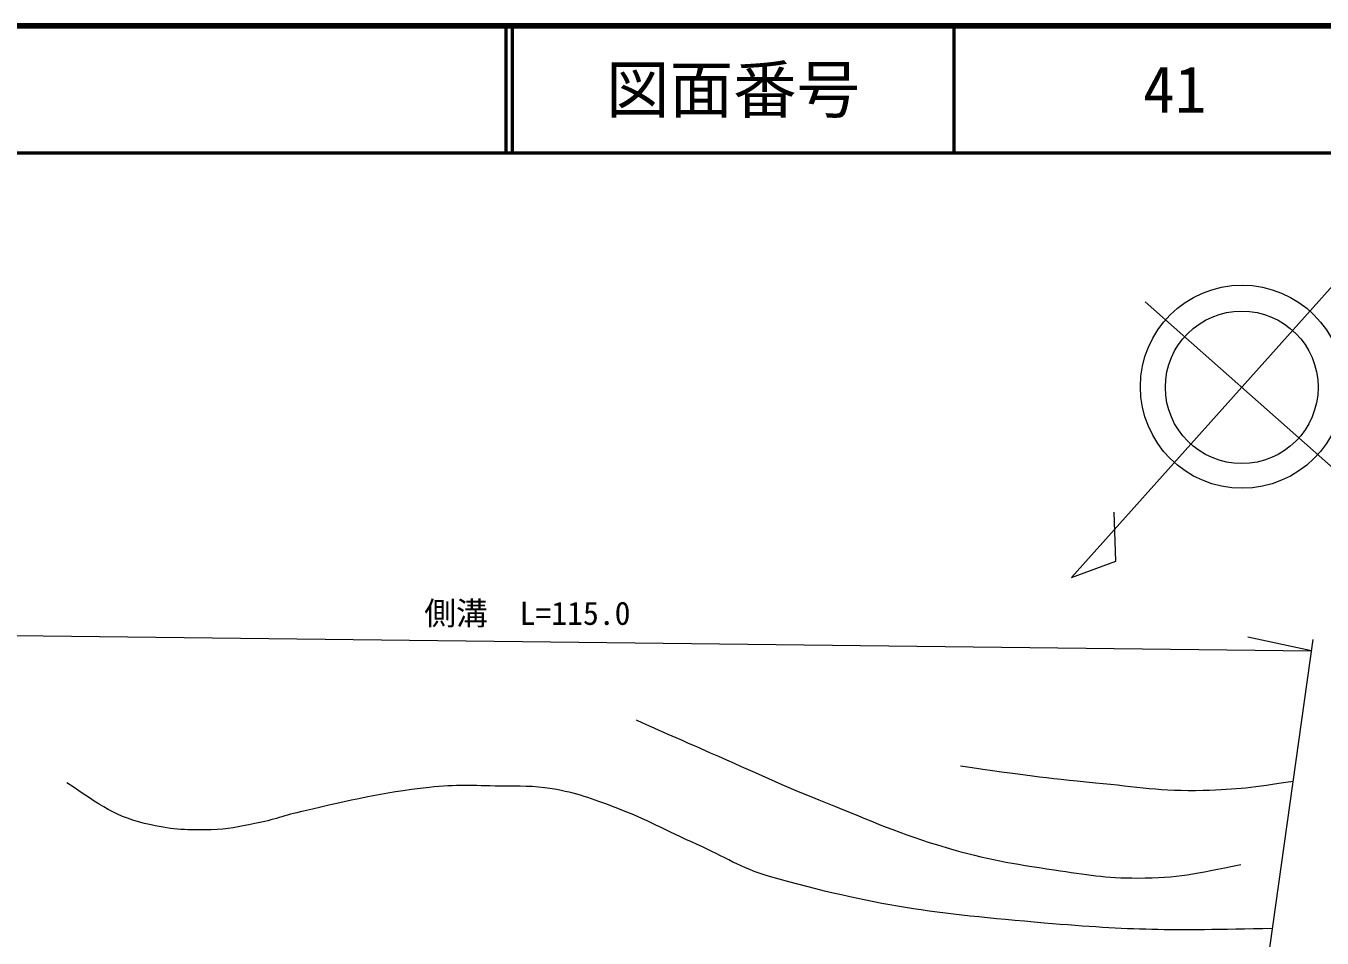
# Model space of a CAD drawing. Units: millimetres on the paper, with parts at other scales. Extents: x 40 to 680, y 20 to 380.
# Drawn here: x 471 to 573, y 308.2 to 380 of the extents above; entities that cross this region are included whole.
import ezdxf
from ezdxf.enums import TextEntityAlignment as Align

# ---------------------------------------------------------------- set-up
doc = ezdxf.new("R2010")
doc.units = ezdxf.units.MM
for name, color, linetype, lineweight in [('M-TTL', 2, 'Continuous', 140), ('M-TTL-LINE', 7, 'Continuous', 50), ('M-TTL-TXT', 7, 'Continuous', 13), ('M-WORK', 1, 'Continuous', 13)]:
    doc.layers.add(name, color=color, linetype=linetype, lineweight=lineweight)
doc.styles.add('ＭＳ ゴシック', font='')
doc.styles.get('ＭＳ ゴシック').set_extended_font_data('MS Gothic')

msp = doc.modelspace()

# ---------------------------------------------------------------- linework, layer by layer
at = {"layer": 'M-TTL'}
msp.add_line((680, 380), (40, 380), dxfattribs=at)
at = {"layer": 'M-TTL-LINE'}
for p, q in [((508.747, 380), (508.747, 370)), ((509.247, 380), (509.247, 370)), ((543.997, 380), (543.997, 370)), ((40, 370), (680, 370))]:
    msp.add_line(p, q, dxfattribs=at)
at = {"layer": 'M-WORK'}
for p, q in [((573.87, 345.153), (559.053, 358.289)), ((567.697, 299.224), (572.249, 331.697))]:
    msp.add_line(p, q, dxfattribs=at)
for points in [[(574.053, 359.832), (553.245, 336.578), (556.744, 337.859), (556.607, 341.723)], [(459.03, 332.144), (572.125, 330.812), (567.109, 331.881)]]:
    msp.add_lwpolyline(points, dxfattribs=at)
for centre, radius in [((566.667, 351.601), 7.996), ((566.644, 351.555), 6.005)]:
    msp.add_circle(centre, radius, dxfattribs=at)
for points, knots in [([(518.998, 325.369), (521.832, 324.111), (522.549, 323.796), (524.829, 322.797), (528.412, 321.226), (530.388, 320.271), (534.021, 318.818), (537.644, 317.369), (539.641, 316.435), (543.384, 315.331), (546.638, 314.372), (548.535, 314.076), (551.89, 313.571), (554.445, 313.186), (555.891, 312.936), (558.475, 312.93), (561.664, 312.924), (562.931, 313.249), (566.569, 314.005)], [0, 0, 0, 0, 1, 1, 1, 2, 2, 2, 3, 3, 3, 4, 4, 4, 5, 5, 5, 6, 6, 6, 6]), ([(544.519, 321.76), (549.6, 321.036), (550.979, 320.819), (555.143, 320.434), (558.442, 320.129), (560.292, 319.746), (563.603, 319.839), (566.384, 319.918), (567.434, 320.05), (570.688, 320.565)], [0, 0, 0, 0, 1, 1, 1, 2, 2, 2, 3, 3, 3, 3]), ([(569.061, 308.955), (560.685, 308.772), (558.095, 308.797), (551.104, 309.389), (542.574, 310.112), (537.728, 310.707), (529.496, 313.059), (527.16, 313.726), (526.023, 314.577), (523.803, 315.563), (521.276, 316.684), (519.943, 317.508), (517.355, 318.478), (515.458, 319.189), (514.379, 319.612), (512.382, 319.953), (510.808, 320.222), (509.896, 320.129), (508.3, 320.159), (506.117, 320.2), (504.88, 320.299), (502.71, 320.056), (498.809, 319.618), (496.66, 319.072), (492.832, 318.204), (491.321, 317.861), (490.513, 317.501), (488.991, 317.209), (487.662, 316.954), (486.913, 316.757), (485.561, 316.729), (483.707, 316.69), (482.642, 316.719), (480.828, 317.106), (477.998, 317.71), (476.898, 318.645), (474.208, 320.433)], [0, 0, 0, 0, 1, 1, 1, 2, 2, 2, 3, 3, 3, 4, 4, 4, 5, 5, 5, 6, 6, 6, 7, 7, 7, 8, 8, 8, 9, 9, 9, 10, 10, 10, 11, 11, 11, 12, 12, 12, 12])]:
    msp.add_open_spline(points, degree=3, knots=knots, dxfattribs=at)

# ---------------------------------------------------------------- texts
at = {"layer": 'M-TTL-TXT', "style": 'ＭＳ ゴシック'}
for s, p in [('図面番号', (526.622, 375)), ('41', (561.372, 375))]:
    msp.add_text(s, height=3.666, dxfattribs=at).set_placement(p, align=Align.MIDDLE_CENTER)
at = {"layer": 'M-WORK', "style": 'ＭＳ ゴシック'}
msp.add_text('側溝\u3000L=115.0', height=1.833, dxfattribs=at).set_placement((502.325, 332.305), align=Align.BOTTOM_LEFT)

doc.saveas('drawing.dxf')
